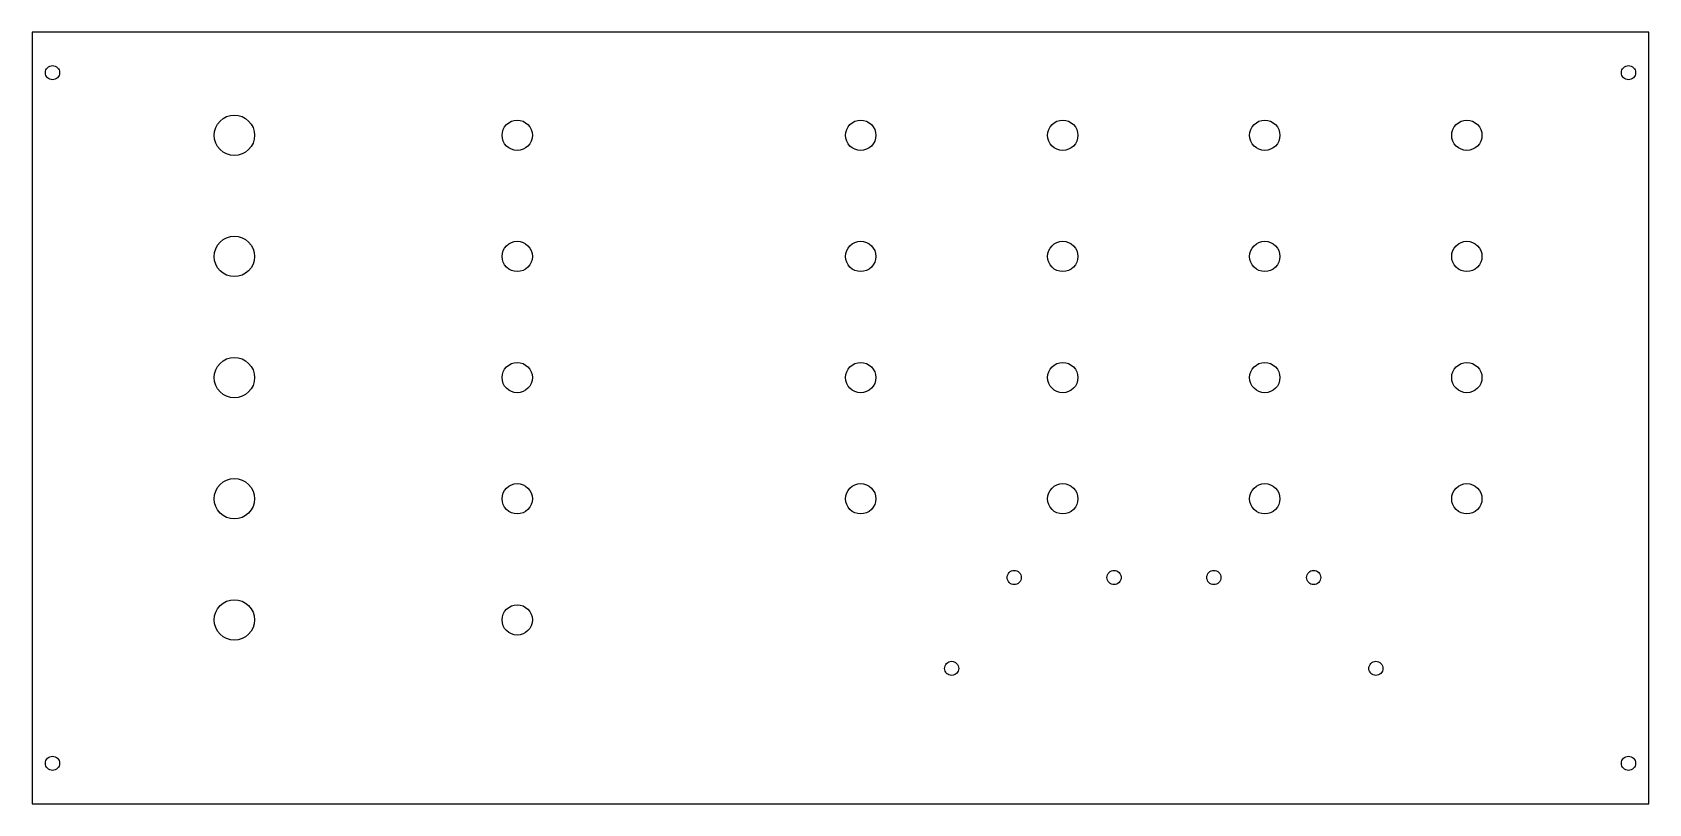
# Model space of a CAD drawing. Header units: metres. Extents: x -200 to 200, y -96 to 96.
import ezdxf

# ---------------------------------------------------------------- set-up
doc = ezdxf.new("R2010")
doc.units = ezdxf.units.M

msp = doc.modelspace()

# ---------------------------------------------------------------- linework, layer by layer
for p, q in [((200, 95.5), (-200, 95.5)), ((-200, 95.5), (-200, -95.5)), ((200, -95.5), (200, 95.5)), ((-196.75, 85.5), (-196.716, 85.8414)), ((-196.716, 85.1586), (-196.75, 85.5)), ((-196.716, 85.8414), (-196.617, 86.1697)), ((-196.617, 84.8303), (-196.716, 85.1586)), ((-196.617, 86.1697), (-196.455, 86.4722)), ((-196.455, 84.5278), (-196.617, 84.8303)), ((-196.455, 86.4722), (-196.237, 86.7374)), ((-196.237, 84.2626), (-196.455, 84.5278)), ((-196.237, 86.7374), (-195.972, 86.9551)), ((-195.972, 84.0449), (-196.237, 84.2626)), ((-195.972, 86.9551), (-195.67, 87.1168)), ((-195.67, 83.8832), (-195.972, 84.0449)), ((-195.67, 87.1168), (-195.341, 87.2164)), ((-195.341, 87.2164), (-195, 87.25)), ((-195, 87.25), (-194.659, 87.2164)), ((-194.659, 87.2164), (-194.33, 87.1168)), ((-194.33, 87.1168), (-194.028, 86.9551)), ((-194.028, 84.0449), (-194.33, 83.8832)), ((-194.028, 86.9551), (-193.763, 86.7374)), ((-193.763, 84.2626), (-194.028, 84.0449)), ((-193.763, 86.7374), (-193.545, 86.4722)), ((-193.545, 84.5278), (-193.763, 84.2626)), ((-193.545, 86.4722), (-193.383, 86.1697)), ((-193.383, 84.8303), (-193.545, 84.5278)), ((-193.383, 86.1697), (-193.284, 85.8414)), ((-193.284, 85.1586), (-193.383, 84.8303)), ((-193.284, 85.8414), (-193.25, 85.5)), ((-193.25, 85.5), (-193.284, 85.1586)), ((193.25, 85.5), (193.284, 85.8414)), ((193.284, 85.1586), (193.25, 85.5)), ((193.284, 85.8414), (193.383, 86.1697)), ((193.383, 84.8303), (193.284, 85.1586)), ((193.383, 86.1697), (193.545, 86.4722)), ((193.545, 84.5278), (193.383, 84.8303)), ((193.545, 86.4722), (193.763, 86.7374)), ((193.763, 84.2626), (193.545, 84.5278)), ((193.763, 86.7374), (194.028, 86.9551)), ((194.028, 84.0449), (193.763, 84.2626)), ((194.028, 86.9551), (194.33, 87.1168)), ((194.33, 83.8832), (194.028, 84.0449)), ((194.33, 87.1168), (194.659, 87.2164)), ((194.659, 87.2164), (195, 87.25)), ((195, 87.25), (195.341, 87.2164)), ((195.341, 87.2164), (195.67, 87.1168)), ((195.67, 87.1168), (195.972, 86.9551)), ((195.972, 84.0449), (195.67, 83.8832)), ((195.972, 86.9551), (196.237, 86.7374)), ((196.237, 84.2626), (195.972, 84.0449)), ((196.237, 86.7374), (196.455, 86.4722)), ((196.455, 84.5278), (196.237, 84.2626)), ((196.455, 86.4722), (196.617, 86.1697)), ((196.617, 84.8303), (196.455, 84.5278)), ((196.617, 86.1697), (196.716, 85.8414)), ((196.716, 85.1586), (196.617, 84.8303)), ((196.716, 85.8414), (196.75, 85.5)), ((196.75, 85.5), (196.716, 85.1586)), ((-195.341, 83.7836), (-195.67, 83.8832)), ((-195, 83.75), (-195.341, 83.7836)), ((-194.659, 83.7836), (-195, 83.75)), ((-194.33, 83.8832), (-194.659, 83.7836)), ((194.659, 83.7836), (194.33, 83.8832)), ((195, 83.75), (194.659, 83.7836)), ((195.341, 83.7836), (195, 83.75)), ((195.67, 83.8832), (195.341, 83.7836)), ((-154.619, 71.9134), (-154.157, 72.7778)), ((-154.157, 72.7778), (-153.536, 73.5355)), ((-153.536, 73.5355), (-152.778, 74.1573)), ((-152.778, 74.1573), (-151.913, 74.6194)), ((-151.913, 74.6194), (-150.975, 74.9039)), ((-150.975, 74.9039), (-150, 75)), ((-150, 75), (-149.025, 74.9039)), ((-149.025, 74.9039), (-148.087, 74.6194)), ((-148.087, 74.6194), (-147.222, 74.1573)), ((-147.222, 74.1573), (-146.464, 73.5355)), ((-146.464, 73.5355), (-145.843, 72.7778)), ((-145.843, 72.7778), (-145.381, 71.9134)), ((-83.4645, 71.4351), (-83.118, 72.0834)), ((-83.118, 72.0834), (-82.6516, 72.6516)), ((-82.6516, 72.6516), (-82.0834, 73.118)), ((-82.0834, 73.118), (-81.4351, 73.4645)), ((-81.4351, 73.4645), (-80.7316, 73.6779)), ((-80.7316, 73.6779), (-80, 73.75)), ((-80, 73.75), (-79.2684, 73.6779)), ((-79.2684, 73.6779), (-78.5649, 73.4645)), ((-78.5649, 73.4645), (-77.9166, 73.118)), ((-77.9166, 73.118), (-77.3483, 72.6516)), ((-77.3483, 72.6516), (-76.882, 72.0834)), ((-76.882, 72.0834), (-76.5354, 71.4351)), ((1.53545, 71.4351), (1.88199, 72.0834)), ((1.88199, 72.0834), (2.34834, 72.6516)), ((2.34834, 72.6516), (2.91661, 73.118)), ((2.91661, 73.118), (3.56493, 73.4645)), ((3.56493, 73.4645), (4.2684, 73.6779)), ((4.2684, 73.6779), (5, 73.75)), ((5, 73.75), (5.73158, 73.6779)), ((5.73158, 73.6779), (6.43506, 73.4645)), ((6.43506, 73.4645), (7.08337, 73.118)), ((7.08337, 73.118), (7.65164, 72.6516)), ((7.65164, 72.6516), (8.118, 72.0834)), ((8.118, 72.0834), (8.46454, 71.4351)), ((51.5354, 71.4351), (51.882, 72.0834)), ((51.882, 72.0834), (52.3483, 72.6516)), ((52.3483, 72.6516), (52.9166, 73.118)), ((52.9166, 73.118), (53.5649, 73.4645)), ((53.5649, 73.4645), (54.2684, 73.6779)), ((54.2684, 73.6779), (55, 73.75)), ((55, 73.75), (55.7316, 73.6779)), ((55.7316, 73.6779), (56.4351, 73.4645)), ((56.4351, 73.4645), (57.0834, 73.118)), ((57.0834, 73.118), (57.6516, 72.6516)), ((57.6516, 72.6516), (58.118, 72.0834)), ((58.118, 72.0834), (58.4645, 71.4351)), ((101.535, 71.4351), (101.882, 72.0834)), ((101.882, 72.0834), (102.348, 72.6516)), ((102.348, 72.6516), (102.917, 73.118)), ((102.917, 73.118), (103.565, 73.4645)), ((103.565, 73.4645), (104.268, 73.6779)), ((104.268, 73.6779), (105, 73.75)), ((105, 73.75), (105.732, 73.6779)), ((105.732, 73.6779), (106.435, 73.4645)), ((106.435, 73.4645), (107.083, 73.118)), ((107.083, 73.118), (107.652, 72.6516)), ((107.652, 72.6516), (108.118, 72.0834)), ((108.118, 72.0834), (108.465, 71.4351)), ((151.535, 71.4351), (151.882, 72.0834)), ((151.882, 72.0834), (152.348, 72.6516)), ((152.348, 72.6516), (152.917, 73.118)), ((152.917, 73.118), (153.565, 73.4645)), ((153.565, 73.4645), (154.268, 73.6779)), ((154.268, 73.6779), (155, 73.75)), ((155, 73.75), (155.732, 73.6779)), ((155.732, 73.6779), (156.435, 73.4645)), ((156.435, 73.4645), (157.083, 73.118)), ((157.083, 73.118), (157.652, 72.6516)), ((157.652, 72.6516), (158.118, 72.0834)), ((158.118, 72.0834), (158.465, 71.4351)), ((-155, 70), (-154.904, 70.9754)), ((-154.904, 69.0246), (-155, 70)), ((-154.904, 70.9754), (-154.619, 71.9134)), ((-154.619, 68.0866), (-154.904, 69.0246)), ((-154.157, 67.2221), (-154.619, 68.0866)), ((-145.381, 68.0866), (-145.843, 67.2221)), ((-145.381, 71.9134), (-145.096, 70.9754)), ((-145.096, 69.0246), (-145.381, 68.0866)), ((-145.096, 70.9754), (-145, 70)), ((-145, 70), (-145.096, 69.0246)), ((-83.75, 70), (-83.6779, 70.7316)), ((-83.6779, 69.2684), (-83.75, 70)), ((-83.6779, 70.7316), (-83.4645, 71.4351)), ((-83.4645, 68.5649), (-83.6779, 69.2684)), ((-83.118, 67.9166), (-83.4645, 68.5649)), ((-76.5354, 68.5649), (-76.882, 67.9166)), ((-76.5354, 71.4351), (-76.3221, 70.7316)), ((-76.3221, 69.2684), (-76.5354, 68.5649)), ((-76.3221, 70.7316), (-76.25, 70)), ((-76.25, 70), (-76.3221, 69.2684)), ((1.25, 70), (1.32205, 70.7316)), ((1.32205, 69.2684), (1.25, 70)), ((1.32205, 70.7316), (1.53545, 71.4351)), ((1.53545, 68.5649), (1.32205, 69.2684)), ((1.88199, 67.9166), (1.53545, 68.5649)), ((8.46454, 68.5649), (8.118, 67.9166)), ((8.46454, 71.4351), (8.67793, 70.7316)), ((8.67793, 69.2684), (8.46454, 68.5649)), ((8.67793, 70.7316), (8.75, 70)), ((8.75, 70), (8.67793, 69.2684)), ((51.25, 70), (51.3221, 70.7316)), ((51.3221, 69.2684), (51.25, 70)), ((51.3221, 70.7316), (51.5354, 71.4351)), ((51.5354, 68.5649), (51.3221, 69.2684)), ((51.882, 67.9166), (51.5354, 68.5649)), ((58.4645, 68.5649), (58.118, 67.9166)), ((58.4645, 71.4351), (58.6779, 70.7316)), ((58.6779, 69.2684), (58.4645, 68.5649)), ((58.6779, 70.7316), (58.75, 70)), ((58.75, 70), (58.6779, 69.2684)), ((101.25, 70), (101.322, 70.7316)), ((101.322, 69.2684), (101.25, 70)), ((101.322, 70.7316), (101.535, 71.4351)), ((101.535, 68.5649), (101.322, 69.2684)), ((101.882, 67.9166), (101.535, 68.5649)), ((108.465, 68.5649), (108.118, 67.9166)), ((108.465, 71.4351), (108.678, 70.7316)), ((108.678, 69.2684), (108.465, 68.5649)), ((108.678, 70.7316), (108.75, 70)), ((108.75, 70), (108.678, 69.2684)), ((151.25, 70), (151.322, 70.7316)), ((151.322, 69.2684), (151.25, 70)), ((151.322, 70.7316), (151.535, 71.4351)), ((151.535, 68.5649), (151.322, 69.2684)), ((151.882, 67.9166), (151.535, 68.5649)), ((158.465, 68.5649), (158.118, 67.9166)), ((158.465, 71.4351), (158.678, 70.7316)), ((158.678, 69.2684), (158.465, 68.5649)), ((158.678, 70.7316), (158.75, 70)), ((158.75, 70), (158.678, 69.2684)), ((-153.536, 66.4645), (-154.157, 67.2221)), ((-152.778, 65.8427), (-153.536, 66.4645)), ((-151.913, 65.3806), (-152.778, 65.8427)), ((-150.975, 65.0961), (-151.913, 65.3806)), ((-150, 65), (-150.975, 65.0961)), ((-149.025, 65.0961), (-150, 65)), ((-148.087, 65.3806), (-149.025, 65.0961)), ((-147.222, 65.8427), (-148.087, 65.3806)), ((-146.464, 66.4645), (-147.222, 65.8427)), ((-145.843, 67.2221), (-146.464, 66.4645)), ((-82.6516, 67.3483), (-83.118, 67.9166)), ((-82.0834, 66.882), (-82.6516, 67.3483)), ((-81.4351, 66.5354), (-82.0834, 66.882)), ((-80.7316, 66.3221), (-81.4351, 66.5354)), ((-80, 66.25), (-80.7316, 66.3221)), ((-79.2684, 66.3221), (-80, 66.25)), ((-78.5649, 66.5354), (-79.2684, 66.3221)), ((-77.9166, 66.882), (-78.5649, 66.5354)), ((-77.3483, 67.3483), (-77.9166, 66.882)), ((-76.882, 67.9166), (-77.3483, 67.3483)), ((2.34834, 67.3483), (1.88199, 67.9166)), ((2.91661, 66.882), (2.34834, 67.3483)), ((3.56493, 66.5354), (2.91661, 66.882)), ((4.2684, 66.3221), (3.56493, 66.5354)), ((5, 66.25), (4.2684, 66.3221)), ((5.73158, 66.3221), (5, 66.25)), ((6.43506, 66.5354), (5.73158, 66.3221)), ((7.08337, 66.882), (6.43506, 66.5354)), ((7.65164, 67.3483), (7.08337, 66.882)), ((8.118, 67.9166), (7.65164, 67.3483)), ((52.3483, 67.3483), (51.882, 67.9166)), ((52.9166, 66.882), (52.3483, 67.3483)), ((53.5649, 66.5354), (52.9166, 66.882)), ((54.2684, 66.3221), (53.5649, 66.5354)), ((55, 66.25), (54.2684, 66.3221)), ((55.7316, 66.3221), (55, 66.25)), ((56.4351, 66.5354), (55.7316, 66.3221)), ((57.0834, 66.882), (56.4351, 66.5354)), ((57.6516, 67.3483), (57.0834, 66.882)), ((58.118, 67.9166), (57.6516, 67.3483)), ((102.348, 67.3483), (101.882, 67.9166)), ((102.917, 66.882), (102.348, 67.3483)), ((103.565, 66.5354), (102.917, 66.882)), ((104.268, 66.3221), (103.565, 66.5354)), ((105, 66.25), (104.268, 66.3221)), ((105.732, 66.3221), (105, 66.25)), ((106.435, 66.5354), (105.732, 66.3221)), ((107.083, 66.882), (106.435, 66.5354)), ((107.652, 67.3483), (107.083, 66.882)), ((108.118, 67.9166), (107.652, 67.3483)), ((152.348, 67.3483), (151.882, 67.9166)), ((152.917, 66.882), (152.348, 67.3483)), ((153.565, 66.5354), (152.917, 66.882)), ((154.268, 66.3221), (153.565, 66.5354)), ((155, 66.25), (154.268, 66.3221)), ((155.732, 66.3221), (155, 66.25)), ((156.435, 66.5354), (155.732, 66.3221)), ((157.083, 66.882), (156.435, 66.5354)), ((157.652, 67.3483), (157.083, 66.882)), ((158.118, 67.9166), (157.652, 67.3483)), ((-153.536, 43.5355), (-152.778, 44.1573)), ((-152.778, 44.1573), (-151.913, 44.6194)), ((-151.913, 44.6194), (-150.975, 44.9039)), ((-150.975, 44.9039), (-150, 45)), ((-150, 45), (-149.025, 44.9039)), ((-149.025, 44.9039), (-148.087, 44.6194)), ((-148.087, 44.6194), (-147.222, 44.1573)), ((-147.222, 44.1573), (-146.464, 43.5355)), ((-155, 40), (-154.904, 40.9754)), ((-154.904, 39.0245), (-155, 40)), ((-154.904, 40.9754), (-154.619, 41.9134)), ((-154.619, 41.9134), (-154.157, 42.7778)), ((-154.157, 42.7778), (-153.536, 43.5355)), ((-146.464, 43.5355), (-145.843, 42.7778)), ((-145.843, 42.7778), (-145.381, 41.9134)), ((-145.381, 41.9134), (-145.096, 40.9754)), ((-145.096, 40.9754), (-145, 40)), ((-145, 40), (-145.096, 39.0245)), ((-83.75, 40), (-83.6779, 40.7316)), ((-83.6779, 39.2684), (-83.75, 40)), ((-83.6779, 40.7316), (-83.4645, 41.4351)), ((-83.4645, 41.4351), (-83.118, 42.0834)), ((-83.118, 42.0834), (-82.6516, 42.6516)), ((-82.6516, 42.6516), (-82.0834, 43.118)), ((-82.0834, 43.118), (-81.4351, 43.4645)), ((-81.4351, 43.4645), (-80.7316, 43.6779)), ((-80.7316, 43.6779), (-80, 43.75)), ((-80, 43.75), (-79.2684, 43.6779)), ((-79.2684, 43.6779), (-78.5649, 43.4645)), ((-78.5649, 43.4645), (-77.9166, 43.118)), ((-77.9166, 43.118), (-77.3483, 42.6516)), ((-77.3483, 42.6516), (-76.882, 42.0834)), ((-76.882, 42.0834), (-76.5354, 41.4351)), ((-76.5354, 41.4351), (-76.3221, 40.7316)), ((-76.3221, 40.7316), (-76.25, 40)), ((-76.25, 40), (-76.3221, 39.2684)), ((1.25, 40), (1.32205, 40.7316)), ((1.32205, 39.2684), (1.25, 40)), ((1.32205, 40.7316), (1.53545, 41.4351)), ((1.53545, 41.4351), (1.88199, 42.0834)), ((1.88199, 42.0834), (2.34834, 42.6516)), ((2.34834, 42.6516), (2.91661, 43.118)), ((2.91661, 43.118), (3.56493, 43.4645)), ((3.56493, 43.4645), (4.2684, 43.6779)), ((4.2684, 43.6779), (5, 43.75)), ((5, 43.75), (5.73158, 43.6779)), ((5.73158, 43.6779), (6.43506, 43.4645)), ((6.43506, 43.4645), (7.08337, 43.118)), ((7.08337, 43.118), (7.65164, 42.6516)), ((7.65164, 42.6516), (8.118, 42.0834)), ((8.118, 42.0834), (8.46454, 41.4351)), ((8.46454, 41.4351), (8.67793, 40.7316)), ((8.67793, 40.7316), (8.75, 40)), ((8.75, 40), (8.67793, 39.2684)), ((51.25, 40), (51.3221, 40.7316)), ((51.3221, 39.2684), (51.25, 40)), ((51.3221, 40.7316), (51.5354, 41.4351)), ((51.5354, 41.4351), (51.882, 42.0834)), ((51.882, 42.0834), (52.3483, 42.6516)), ((52.3483, 42.6516), (52.9166, 43.118)), ((52.9166, 43.118), (53.5649, 43.4645)), ((53.5649, 43.4645), (54.2684, 43.6779)), ((54.2684, 43.6779), (55, 43.75)), ((55, 43.75), (55.7316, 43.6779)), ((55.7316, 43.6779), (56.4351, 43.4645)), ((56.4351, 43.4645), (57.0834, 43.118)), ((57.0834, 43.118), (57.6516, 42.6516)), ((57.6516, 42.6516), (58.118, 42.0834)), ((58.118, 42.0834), (58.4645, 41.4351)), ((58.4645, 41.4351), (58.6779, 40.7316)), ((58.6779, 40.7316), (58.75, 40)), ((58.75, 40), (58.6779, 39.2684)), ((101.25, 40), (101.322, 40.7316)), ((101.322, 39.2684), (101.25, 40)), ((101.322, 40.7316), (101.535, 41.4351)), ((101.535, 41.4351), (101.882, 42.0834)), ((101.882, 42.0834), (102.348, 42.6516)), ((102.348, 42.6516), (102.917, 43.118)), ((102.917, 43.118), (103.565, 43.4645)), ((103.565, 43.4645), (104.268, 43.6779)), ((104.268, 43.6779), (105, 43.75)), ((105, 43.75), (105.732, 43.6779)), ((105.732, 43.6779), (106.435, 43.4645)), ((106.435, 43.4645), (107.083, 43.118)), ((107.083, 43.118), (107.652, 42.6516)), ((107.652, 42.6516), (108.118, 42.0834)), ((108.118, 42.0834), (108.465, 41.4351)), ((108.465, 41.4351), (108.678, 40.7316)), ((108.678, 40.7316), (108.75, 40)), ((108.75, 40), (108.678, 39.2684)), ((151.25, 40), (151.322, 40.7316)), ((151.322, 39.2684), (151.25, 40)), ((151.322, 40.7316), (151.535, 41.4351)), ((151.535, 41.4351), (151.882, 42.0834)), ((151.882, 42.0834), (152.348, 42.6516)), ((152.348, 42.6516), (152.917, 43.118)), ((152.917, 43.118), (153.565, 43.4645)), ((153.565, 43.4645), (154.268, 43.6779)), ((154.268, 43.6779), (155, 43.75)), ((155, 43.75), (155.732, 43.6779)), ((155.732, 43.6779), (156.435, 43.4645)), ((156.435, 43.4645), (157.083, 43.118)), ((157.083, 43.118), (157.652, 42.6516)), ((157.652, 42.6516), (158.118, 42.0834)), ((158.118, 42.0834), (158.465, 41.4351)), ((158.465, 41.4351), (158.678, 40.7316)), ((158.678, 40.7316), (158.75, 40)), ((158.75, 40), (158.678, 39.2684)), ((-154.619, 38.0866), (-154.904, 39.0245)), ((-154.157, 37.2221), (-154.619, 38.0866)), ((-153.536, 36.4645), (-154.157, 37.2221)), ((-152.778, 35.8427), (-153.536, 36.4645)), ((-146.464, 36.4645), (-147.222, 35.8427)), ((-145.843, 37.2221), (-146.464, 36.4645)), ((-145.381, 38.0866), (-145.843, 37.2221)), ((-145.096, 39.0245), (-145.381, 38.0866)), ((-83.4645, 38.5649), (-83.6779, 39.2684)), ((-83.118, 37.9166), (-83.4645, 38.5649)), ((-82.6516, 37.3483), (-83.118, 37.9166)), ((-82.0834, 36.882), (-82.6516, 37.3483)), ((-81.4351, 36.5354), (-82.0834, 36.882)), ((-80.7316, 36.3221), (-81.4351, 36.5354)), ((-80, 36.25), (-80.7316, 36.3221)), ((-79.2684, 36.3221), (-80, 36.25)), ((-78.5649, 36.5354), (-79.2684, 36.3221)), ((-77.9166, 36.882), (-78.5649, 36.5354)), ((-77.3483, 37.3483), (-77.9166, 36.882)), ((-76.882, 37.9166), (-77.3483, 37.3483)), ((-76.5354, 38.5649), (-76.882, 37.9166)), ((-76.3221, 39.2684), (-76.5354, 38.5649)), ((1.53545, 38.5649), (1.32205, 39.2684)), ((1.88199, 37.9166), (1.53545, 38.5649)), ((2.34834, 37.3483), (1.88199, 37.9166)), ((2.91661, 36.882), (2.34834, 37.3483)), ((3.56493, 36.5354), (2.91661, 36.882)), ((4.2684, 36.3221), (3.56493, 36.5354)), ((5, 36.25), (4.2684, 36.3221)), ((5.73158, 36.3221), (5, 36.25)), ((6.43506, 36.5354), (5.73158, 36.3221)), ((7.08337, 36.882), (6.43506, 36.5354)), ((7.65164, 37.3483), (7.08337, 36.882)), ((8.118, 37.9166), (7.65164, 37.3483)), ((8.46454, 38.5649), (8.118, 37.9166)), ((8.67793, 39.2684), (8.46454, 38.5649)), ((51.5354, 38.5649), (51.3221, 39.2684)), ((51.882, 37.9166), (51.5354, 38.5649)), ((52.3483, 37.3483), (51.882, 37.9166)), ((52.9166, 36.882), (52.3483, 37.3483)), ((53.5649, 36.5354), (52.9166, 36.882)), ((54.2684, 36.3221), (53.5649, 36.5354)), ((55, 36.25), (54.2684, 36.3221)), ((55.7316, 36.3221), (55, 36.25)), ((56.4351, 36.5354), (55.7316, 36.3221)), ((57.0834, 36.882), (56.4351, 36.5354)), ((57.6516, 37.3483), (57.0834, 36.882)), ((58.118, 37.9166), (57.6516, 37.3483)), ((58.4645, 38.5649), (58.118, 37.9166)), ((58.6779, 39.2684), (58.4645, 38.5649)), ((101.535, 38.5649), (101.322, 39.2684)), ((101.882, 37.9166), (101.535, 38.5649)), ((102.348, 37.3483), (101.882, 37.9166)), ((102.917, 36.882), (102.348, 37.3483)), ((103.565, 36.5354), (102.917, 36.882)), ((104.268, 36.3221), (103.565, 36.5354)), ((105, 36.25), (104.268, 36.3221)), ((105.732, 36.3221), (105, 36.25)), ((106.435, 36.5354), (105.732, 36.3221)), ((107.083, 36.882), (106.435, 36.5354)), ((107.652, 37.3483), (107.083, 36.882)), ((108.118, 37.9166), (107.652, 37.3483)), ((108.465, 38.5649), (108.118, 37.9166)), ((108.678, 39.2684), (108.465, 38.5649)), ((151.535, 38.5649), (151.322, 39.2684)), ((151.882, 37.9166), (151.535, 38.5649)), ((152.348, 37.3483), (151.882, 37.9166)), ((152.917, 36.882), (152.348, 37.3483)), ((153.565, 36.5354), (152.917, 36.882)), ((154.268, 36.3221), (153.565, 36.5354)), ((155, 36.25), (154.268, 36.3221)), ((155.732, 36.3221), (155, 36.25)), ((156.435, 36.5354), (155.732, 36.3221)), ((157.083, 36.882), (156.435, 36.5354)), ((157.652, 37.3483), (157.083, 36.882)), ((158.118, 37.9166), (157.652, 37.3483)), ((158.465, 38.5649), (158.118, 37.9166)), ((158.678, 39.2684), (158.465, 38.5649)), ((-151.913, 35.3806), (-152.778, 35.8427)), ((-150.975, 35.0961), (-151.913, 35.3806)), ((-150, 35), (-150.975, 35.0961)), ((-149.025, 35.0961), (-150, 35)), ((-148.087, 35.3806), (-149.025, 35.0961)), ((-147.222, 35.8427), (-148.087, 35.3806)), ((-154.619, 11.9134), (-154.157, 12.7778)), ((-154.157, 12.7778), (-153.536, 13.5355)), ((-153.536, 13.5355), (-152.778, 14.1573)), ((-152.778, 14.1573), (-151.913, 14.6194)), ((-151.913, 14.6194), (-150.975, 14.9039)), ((-150.975, 14.9039), (-150, 15)), ((-150, 15), (-149.025, 14.9039)), ((-149.025, 14.9039), (-148.087, 14.6194)), ((-148.087, 14.6194), (-147.222, 14.1573)), ((-147.222, 14.1573), (-146.464, 13.5355)), ((-146.464, 13.5355), (-145.843, 12.7778)), ((-145.843, 12.7778), (-145.381, 11.9134)), ((-83.4645, 11.4351), (-83.118, 12.0834)), ((-83.118, 12.0834), (-82.6516, 12.6516)), ((-82.6516, 12.6516), (-82.0834, 13.118)), ((-82.0834, 13.118), (-81.4351, 13.4645)), ((-81.4351, 13.4645), (-80.7316, 13.6779)), ((-80.7316, 13.6779), (-80, 13.75)), ((-80, 13.75), (-79.2684, 13.6779)), ((-79.2684, 13.6779), (-78.5649, 13.4645)), ((-78.5649, 13.4645), (-77.9166, 13.118)), ((-77.9166, 13.118), (-77.3483, 12.6516)), ((-77.3483, 12.6516), (-76.882, 12.0834)), ((-76.882, 12.0834), (-76.5354, 11.4351)), ((1.53545, 11.4351), (1.88199, 12.0834)), ((1.88199, 12.0834), (2.34834, 12.6516)), ((2.34834, 12.6516), (2.91661, 13.118)), ((2.91661, 13.118), (3.56493, 13.4645)), ((3.56493, 13.4645), (4.2684, 13.6779)), ((4.2684, 13.6779), (5, 13.75)), ((5, 13.75), (5.73158, 13.6779)), ((5.73158, 13.6779), (6.43506, 13.4645)), ((6.43506, 13.4645), (7.08337, 13.118)), ((7.08337, 13.118), (7.65164, 12.6516)), ((7.65164, 12.6516), (8.118, 12.0834)), ((8.118, 12.0834), (8.46454, 11.4351)), ((51.5354, 11.4351), (51.882, 12.0834)), ((51.882, 12.0834), (52.3483, 12.6516)), ((52.3483, 12.6516), (52.9166, 13.118)), ((52.9166, 13.118), (53.5649, 13.4645)), ((53.5649, 13.4645), (54.2684, 13.6779)), ((54.2684, 13.6779), (55, 13.75)), ((55, 13.75), (55.7316, 13.6779)), ((55.7316, 13.6779), (56.4351, 13.4645)), ((56.4351, 13.4645), (57.0834, 13.118)), ((57.0834, 13.118), (57.6516, 12.6516)), ((57.6516, 12.6516), (58.118, 12.0834)), ((58.118, 12.0834), (58.4645, 11.4351)), ((101.535, 11.4351), (101.882, 12.0834)), ((101.882, 12.0834), (102.348, 12.6516)), ((102.348, 12.6516), (102.917, 13.118)), ((102.917, 13.118), (103.565, 13.4645)), ((103.565, 13.4645), (104.268, 13.6779)), ((104.268, 13.6779), (105, 13.75)), ((105, 13.75), (105.732, 13.6779)), ((105.732, 13.6779), (106.435, 13.4645)), ((106.435, 13.4645), (107.083, 13.118)), ((107.083, 13.118), (107.652, 12.6516)), ((107.652, 12.6516), (108.118, 12.0834)), ((108.118, 12.0834), (108.465, 11.4351)), ((151.535, 11.4351), (151.882, 12.0834)), ((151.882, 12.0834), (152.348, 12.6516)), ((152.348, 12.6516), (152.917, 13.118)), ((152.917, 13.118), (153.565, 13.4645)), ((153.565, 13.4645), (154.268, 13.6779)), ((154.268, 13.6779), (155, 13.75)), ((155, 13.75), (155.732, 13.6779)), ((155.732, 13.6779), (156.435, 13.4645)), ((156.435, 13.4645), (157.083, 13.118)), ((157.083, 13.118), (157.652, 12.6516)), ((157.652, 12.6516), (158.118, 12.0834)), ((158.118, 12.0834), (158.465, 11.4351)), ((-155, 10), (-154.904, 10.9754)), ((-154.904, 9.02454), (-155, 10)), ((-154.904, 10.9754), (-154.619, 11.9134)), ((-154.619, 8.08658), (-154.904, 9.02454)), ((-154.157, 7.22214), (-154.619, 8.08658)), ((-145.381, 8.08658), (-145.843, 7.22214)), ((-145.381, 11.9134), (-145.096, 10.9754)), ((-145.096, 9.02454), (-145.381, 8.08658)), ((-145.096, 10.9754), (-145, 10)), ((-145, 10), (-145.096, 9.02454)), ((-83.75, 10), (-83.6779, 10.7316)), ((-83.6779, 9.2684), (-83.75, 10)), ((-83.6779, 10.7316), (-83.4645, 11.4351)), ((-83.4645, 8.56493), (-83.6779, 9.2684)), ((-83.118, 7.91661), (-83.4645, 8.56493)), ((-76.5354, 8.56493), (-76.882, 7.91661)), ((-76.5354, 11.4351), (-76.3221, 10.7316)), ((-76.3221, 9.2684), (-76.5354, 8.56493)), ((-76.3221, 10.7316), (-76.25, 10)), ((-76.25, 10), (-76.3221, 9.2684)), ((1.25, 10), (1.32205, 10.7316)), ((1.32205, 9.2684), (1.25, 10)), ((1.32205, 10.7316), (1.53545, 11.4351)), ((1.53545, 8.56493), (1.32205, 9.2684)), ((1.88199, 7.91661), (1.53545, 8.56493)), ((8.46454, 8.56493), (8.118, 7.91661)), ((8.46454, 11.4351), (8.67793, 10.7316)), ((8.67793, 9.2684), (8.46454, 8.56493)), ((8.67793, 10.7316), (8.75, 10)), ((8.75, 10), (8.67793, 9.2684)), ((51.25, 10), (51.3221, 10.7316)), ((51.3221, 9.2684), (51.25, 10)), ((51.3221, 10.7316), (51.5354, 11.4351)), ((51.5354, 8.56493), (51.3221, 9.2684)), ((51.882, 7.91661), (51.5354, 8.56493)), ((58.4645, 8.56493), (58.118, 7.91661)), ((58.4645, 11.4351), (58.6779, 10.7316)), ((58.6779, 9.2684), (58.4645, 8.56493)), ((58.6779, 10.7316), (58.75, 10)), ((58.75, 10), (58.6779, 9.2684)), ((101.25, 10), (101.322, 10.7316)), ((101.322, 9.2684), (101.25, 10)), ((101.322, 10.7316), (101.535, 11.4351)), ((101.535, 8.56493), (101.322, 9.2684)), ((101.882, 7.91661), (101.535, 8.56493)), ((108.465, 8.56493), (108.118, 7.91661)), ((108.465, 11.4351), (108.678, 10.7316)), ((108.678, 9.2684), (108.465, 8.56493)), ((108.678, 10.7316), (108.75, 10)), ((108.75, 10), (108.678, 9.2684)), ((151.25, 10), (151.322, 10.7316)), ((151.322, 9.2684), (151.25, 10)), ((151.322, 10.7316), (151.535, 11.4351)), ((151.535, 8.56493), (151.322, 9.2684)), ((151.882, 7.91661), (151.535, 8.56493)), ((158.465, 8.56493), (158.118, 7.91661)), ((158.465, 11.4351), (158.678, 10.7316)), ((158.678, 9.2684), (158.465, 8.56493)), ((158.678, 10.7316), (158.75, 10)), ((158.75, 10), (158.678, 9.2684)), ((-153.536, 6.46446), (-154.157, 7.22214)), ((-152.778, 5.84265), (-153.536, 6.46446)), ((-151.913, 5.3806), (-152.778, 5.84265)), ((-150.975, 5.09607), (-151.913, 5.3806)), ((-150, 5), (-150.975, 5.09607)), ((-149.025, 5.09607), (-150, 5)), ((-148.087, 5.3806), (-149.025, 5.09607)), ((-147.222, 5.84265), (-148.087, 5.3806)), ((-146.464, 6.46446), (-147.222, 5.84265)), ((-145.843, 7.22214), (-146.464, 6.46446)), ((-82.6516, 7.34834), (-83.118, 7.91661)), ((-82.0834, 6.88199), (-82.6516, 7.34834)), ((-81.4351, 6.53545), (-82.0834, 6.88199)), ((-80.7316, 6.32205), (-81.4351, 6.53545)), ((-80, 6.25), (-80.7316, 6.32205)), ((-79.2684, 6.32205), (-80, 6.25)), ((-78.5649, 6.53545), (-79.2684, 6.32205)), ((-77.9166, 6.88199), (-78.5649, 6.53545)), ((-77.3483, 7.34834), (-77.9166, 6.88199)), ((-76.882, 7.91661), (-77.3483, 7.34834)), ((2.34834, 7.34834), (1.88199, 7.91661)), ((2.91661, 6.88199), (2.34834, 7.34834)), ((3.56493, 6.53545), (2.91661, 6.88199)), ((4.2684, 6.32205), (3.56493, 6.53545)), ((5, 6.25), (4.2684, 6.32205)), ((5.73158, 6.32205), (5, 6.25)), ((6.43506, 6.53545), (5.73158, 6.32205)), ((7.08337, 6.88199), (6.43506, 6.53545)), ((7.65164, 7.34834), (7.08337, 6.88199)), ((8.118, 7.91661), (7.65164, 7.34834)), ((52.3483, 7.34834), (51.882, 7.91661)), ((52.9166, 6.88199), (52.3483, 7.34834)), ((53.5649, 6.53545), (52.9166, 6.88199)), ((54.2684, 6.32205), (53.5649, 6.53545)), ((55, 6.25), (54.2684, 6.32205)), ((55.7316, 6.32205), (55, 6.25)), ((56.4351, 6.53545), (55.7316, 6.32205)), ((57.0834, 6.88199), (56.4351, 6.53545)), ((57.6516, 7.34834), (57.0834, 6.88199)), ((58.118, 7.91661), (57.6516, 7.34834)), ((102.348, 7.34834), (101.882, 7.91661)), ((102.917, 6.88199), (102.348, 7.34834)), ((103.565, 6.53545), (102.917, 6.88199)), ((104.268, 6.32205), (103.565, 6.53545)), ((105, 6.25), (104.268, 6.32205)), ((105.732, 6.32205), (105, 6.25)), ((106.435, 6.53545), (105.732, 6.32205)), ((107.083, 6.88199), (106.435, 6.53545)), ((107.652, 7.34834), (107.083, 6.88199)), ((108.118, 7.91661), (107.652, 7.34834)), ((152.348, 7.34834), (151.882, 7.91661)), ((152.917, 6.88199), (152.348, 7.34834)), ((153.565, 6.53545), (152.917, 6.88199)), ((154.268, 6.32205), (153.565, 6.53545)), ((155, 6.25), (154.268, 6.32205)), ((155.732, 6.32205), (155, 6.25)), ((156.435, 6.53545), (155.732, 6.32205)), ((157.083, 6.88199), (156.435, 6.53545)), ((157.652, 7.34834), (157.083, 6.88199)), ((158.118, 7.91661), (157.652, 7.34834)), ((-153.536, -16.4645), (-152.778, -15.8427)), ((-152.778, -15.8427), (-151.913, -15.3806)), ((-151.913, -15.3806), (-150.975, -15.0961)), ((-150.975, -15.0961), (-150, -15)), ((-150, -15), (-149.025, -15.0961)), ((-149.025, -15.0961), (-148.087, -15.3806)), ((-148.087, -15.3806), (-147.222, -15.8427)), ((-147.222, -15.8427), (-146.464, -16.4645)), ((-155, -20), (-154.904, -19.0245)), ((-154.904, -20.9754), (-155, -20)), ((-154.904, -19.0245), (-154.619, -18.0866)), ((-154.619, -18.0866), (-154.157, -17.2221)), ((-154.157, -17.2221), (-153.536, -16.4645)), ((-146.464, -16.4645), (-145.843, -17.2221)), ((-145.843, -17.2221), (-145.381, -18.0866)), ((-145.381, -18.0866), (-145.096, -19.0245)), ((-145.096, -19.0245), (-145, -20)), ((-145, -20), (-145.096, -20.9754)), ((-83.75, -20), (-83.6779, -19.2684)), ((-83.6779, -20.7316), (-83.75, -20)), ((-83.6779, -19.2684), (-83.4645, -18.5649)), ((-83.4645, -18.5649), (-83.118, -17.9166)), ((-83.118, -17.9166), (-82.6516, -17.3483)), ((-82.6516, -17.3483), (-82.0834, -16.882)), ((-82.0834, -16.882), (-81.4351, -16.5354)), ((-81.4351, -16.5354), (-80.7316, -16.3221)), ((-80.7316, -16.3221), (-80, -16.25)), ((-80, -16.25), (-79.2684, -16.3221)), ((-79.2684, -16.3221), (-78.5649, -16.5354)), ((-78.5649, -16.5354), (-77.9166, -16.882)), ((-77.9166, -16.882), (-77.3483, -17.3483)), ((-77.3483, -17.3483), (-76.882, -17.9166)), ((-76.882, -17.9166), (-76.5354, -18.5649)), ((-76.5354, -18.5649), (-76.3221, -19.2684)), ((-76.3221, -19.2684), (-76.25, -20)), ((-76.25, -20), (-76.3221, -20.7316)), ((1.25, -20), (1.32205, -19.2684)), ((1.32205, -20.7316), (1.25, -20)), ((1.32205, -19.2684), (1.53545, -18.5649)), ((1.53545, -18.5649), (1.88199, -17.9166)), ((1.88199, -17.9166), (2.34834, -17.3483)), ((2.34834, -17.3483), (2.91661, -16.882)), ((2.91661, -16.882), (3.56493, -16.5354)), ((3.56493, -16.5354), (4.2684, -16.3221)), ((4.2684, -16.3221), (5, -16.25)), ((5, -16.25), (5.73158, -16.3221)), ((5.73158, -16.3221), (6.43506, -16.5354)), ((6.43506, -16.5354), (7.08337, -16.882)), ((7.08337, -16.882), (7.65164, -17.3483)), ((7.65164, -17.3483), (8.118, -17.9166)), ((8.118, -17.9166), (8.46454, -18.5649)), ((8.46454, -18.5649), (8.67793, -19.2684)), ((8.67793, -19.2684), (8.75, -20)), ((8.75, -20), (8.67793, -20.7316)), ((51.25, -20), (51.3221, -19.2684)), ((51.3221, -20.7316), (51.25, -20)), ((51.3221, -19.2684), (51.5354, -18.5649)), ((51.5354, -18.5649), (51.882, -17.9166)), ((51.882, -17.9166), (52.3483, -17.3483)), ((52.3483, -17.3483), (52.9166, -16.882)), ((52.9166, -16.882), (53.5649, -16.5354)), ((53.5649, -16.5354), (54.2684, -16.3221)), ((54.2684, -16.3221), (55, -16.25)), ((55, -16.25), (55.7316, -16.3221)), ((55.7316, -16.3221), (56.4351, -16.5354)), ((56.4351, -16.5354), (57.0834, -16.882)), ((57.0834, -16.882), (57.6516, -17.3483)), ((57.6516, -17.3483), (58.118, -17.9166)), ((58.118, -17.9166), (58.4645, -18.5649)), ((58.4645, -18.5649), (58.6779, -19.2684)), ((58.6779, -19.2684), (58.75, -20)), ((58.75, -20), (58.6779, -20.7316)), ((101.25, -20), (101.322, -19.2684)), ((101.322, -20.7316), (101.25, -20)), ((101.322, -19.2684), (101.535, -18.5649)), ((101.535, -18.5649), (101.882, -17.9166)), ((101.882, -17.9166), (102.348, -17.3483)), ((102.348, -17.3483), (102.917, -16.882)), ((102.917, -16.882), (103.565, -16.5354)), ((103.565, -16.5354), (104.268, -16.3221)), ((104.268, -16.3221), (105, -16.25)), ((105, -16.25), (105.732, -16.3221)), ((105.732, -16.3221), (106.435, -16.5354)), ((106.435, -16.5354), (107.083, -16.882)), ((107.083, -16.882), (107.652, -17.3483)), ((107.652, -17.3483), (108.118, -17.9166)), ((108.118, -17.9166), (108.465, -18.5649)), ((108.465, -18.5649), (108.678, -19.2684)), ((108.678, -19.2684), (108.75, -20)), ((108.75, -20), (108.678, -20.7316)), ((151.25, -20), (151.322, -19.2684)), ((151.322, -20.7316), (151.25, -20)), ((151.322, -19.2684), (151.535, -18.5649)), ((151.535, -18.5649), (151.882, -17.9166)), ((151.882, -17.9166), (152.348, -17.3483)), ((152.348, -17.3483), (152.917, -16.882)), ((152.917, -16.882), (153.565, -16.5354)), ((153.565, -16.5354), (154.268, -16.3221)), ((154.268, -16.3221), (155, -16.25)), ((155, -16.25), (155.732, -16.3221)), ((155.732, -16.3221), (156.435, -16.5354)), ((156.435, -16.5354), (157.083, -16.882)), ((157.083, -16.882), (157.652, -17.3483)), ((157.652, -17.3483), (158.118, -17.9166)), ((158.118, -17.9166), (158.465, -18.5649)), ((158.465, -18.5649), (158.678, -19.2684)), ((158.678, -19.2684), (158.75, -20)), ((158.75, -20), (158.678, -20.7316)), ((-154.619, -21.9134), (-154.904, -20.9754)), ((-154.157, -22.7778), (-154.619, -21.9134)), ((-153.536, -23.5355), (-154.157, -22.7778)), ((-152.778, -24.1573), (-153.536, -23.5355)), ((-146.464, -23.5355), (-147.222, -24.1573)), ((-145.843, -22.7778), (-146.464, -23.5355)), ((-145.381, -21.9134), (-145.843, -22.7778)), ((-145.096, -20.9754), (-145.381, -21.9134)), ((-83.4645, -21.4351), (-83.6779, -20.7316)), ((-83.118, -22.0834), (-83.4645, -21.4351)), ((-82.6516, -22.6516), (-83.118, -22.0834)), ((-82.0834, -23.118), (-82.6516, -22.6516)), ((-81.4351, -23.4645), (-82.0834, -23.118)), ((-80.7316, -23.6779), (-81.4351, -23.4645)), ((-80, -23.75), (-80.7316, -23.6779)), ((-79.2684, -23.6779), (-80, -23.75)), ((-78.5649, -23.4645), (-79.2684, -23.6779)), ((-77.9166, -23.118), (-78.5649, -23.4645)), ((-77.3483, -22.6516), (-77.9166, -23.118)), ((-76.882, -22.0834), (-77.3483, -22.6516)), ((-76.5354, -21.4351), (-76.882, -22.0834)), ((-76.3221, -20.7316), (-76.5354, -21.4351)), ((1.53545, -21.4351), (1.32205, -20.7316)), ((1.88199, -22.0834), (1.53545, -21.4351)), ((2.34834, -22.6516), (1.88199, -22.0834)), ((2.91661, -23.118), (2.34834, -22.6516)), ((3.56493, -23.4645), (2.91661, -23.118)), ((4.2684, -23.6779), (3.56493, -23.4645)), ((5, -23.75), (4.2684, -23.6779)), ((5.73158, -23.6779), (5, -23.75)), ((6.43506, -23.4645), (5.73158, -23.6779)), ((7.08337, -23.118), (6.43506, -23.4645)), ((7.65164, -22.6516), (7.08337, -23.118)), ((8.118, -22.0834), (7.65164, -22.6516)), ((8.46454, -21.4351), (8.118, -22.0834)), ((8.67793, -20.7316), (8.46454, -21.4351)), ((51.5354, -21.4351), (51.3221, -20.7316)), ((51.882, -22.0834), (51.5354, -21.4351)), ((52.3483, -22.6516), (51.882, -22.0834)), ((52.9166, -23.118), (52.3483, -22.6516)), ((53.5649, -23.4645), (52.9166, -23.118)), ((54.2684, -23.6779), (53.5649, -23.4645)), ((55, -23.75), (54.2684, -23.6779)), ((55.7316, -23.6779), (55, -23.75)), ((56.4351, -23.4645), (55.7316, -23.6779)), ((57.0834, -23.118), (56.4351, -23.4645)), ((57.6516, -22.6516), (57.0834, -23.118)), ((58.118, -22.0834), (57.6516, -22.6516)), ((58.4645, -21.4351), (58.118, -22.0834)), ((58.6779, -20.7316), (58.4645, -21.4351)), ((101.535, -21.4351), (101.322, -20.7316)), ((101.882, -22.0834), (101.535, -21.4351)), ((102.348, -22.6516), (101.882, -22.0834)), ((102.917, -23.118), (102.348, -22.6516)), ((103.565, -23.4645), (102.917, -23.118)), ((104.268, -23.6779), (103.565, -23.4645)), ((105, -23.75), (104.268, -23.6779)), ((105.732, -23.6779), (105, -23.75)), ((106.435, -23.4645), (105.732, -23.6779)), ((107.083, -23.118), (106.435, -23.4645)), ((107.652, -22.6516), (107.083, -23.118)), ((108.118, -22.0834), (107.652, -22.6516)), ((108.465, -21.4351), (108.118, -22.0834)), ((108.678, -20.7316), (108.465, -21.4351)), ((151.535, -21.4351), (151.322, -20.7316)), ((151.882, -22.0834), (151.535, -21.4351)), ((152.348, -22.6516), (151.882, -22.0834)), ((152.917, -23.118), (152.348, -22.6516)), ((153.565, -23.4645), (152.917, -23.118)), ((154.268, -23.6779), (153.565, -23.4645)), ((155, -23.75), (154.268, -23.6779)), ((155.732, -23.6779), (155, -23.75)), ((156.435, -23.4645), (155.732, -23.6779)), ((157.083, -23.118), (156.435, -23.4645)), ((157.652, -22.6516), (157.083, -23.118)), ((158.118, -22.0834), (157.652, -22.6516)), ((158.465, -21.4351), (158.118, -22.0834)), ((158.678, -20.7316), (158.465, -21.4351)), ((-151.913, -24.6194), (-152.778, -24.1573)), ((-150.975, -24.9039), (-151.913, -24.6194)), ((-150, -25), (-150.975, -24.9039)), ((-149.025, -24.9039), (-150, -25)), ((-148.087, -24.6194), (-149.025, -24.9039)), ((-147.222, -24.1573), (-148.087, -24.6194)), ((41.25, -39.5), (41.2836, -39.1586)), ((41.2836, -39.8414), (41.25, -39.5)), ((41.2836, -39.1586), (41.3832, -38.8303)), ((41.3832, -40.1697), (41.2836, -39.8414)), ((41.3832, -38.8303), (41.5449, -38.5277)), ((41.5449, -38.5277), (41.7626, -38.2626)), ((41.7626, -38.2626), (42.0277, -38.0449)), ((42.0277, -38.0449), (42.3303, -37.8832)), ((42.3303, -37.8832), (42.6586, -37.7836)), ((42.6586, -37.7836), (43, -37.75)), ((43, -37.75), (43.3414, -37.7836)), ((43.3414, -37.7836), (43.6697, -37.8832)), ((43.6697, -37.8832), (43.9722, -38.0449)), ((43.9722, -38.0449), (44.2374, -38.2626)), ((44.2374, -38.2626), (44.4551, -38.5277)), ((44.4551, -38.5277), (44.6168, -38.8303)), ((44.6168, -38.8303), (44.7164, -39.1586)), ((44.7164, -39.8414), (44.6168, -40.1697)), ((44.7164, -39.1586), (44.75, -39.5)), ((44.75, -39.5), (44.7164, -39.8414)), ((65.95, -39.5), (65.9836, -39.1586)), ((65.9836, -39.8414), (65.95, -39.5)), ((65.9836, -39.1586), (66.0832, -38.8303)), ((66.0832, -40.1697), (65.9836, -39.8414)), ((66.0832, -38.8303), (66.2449, -38.5277)), ((66.2449, -38.5277), (66.4626, -38.2626)), ((66.4626, -38.2626), (66.7278, -38.0449)), ((66.7278, -38.0449), (67.0303, -37.8832)), ((67.0303, -37.8832), (67.3586, -37.7836)), ((67.3586, -37.7836), (67.7, -37.75)), ((67.7, -37.75), (68.0414, -37.7836)), ((68.0414, -37.7836), (68.3697, -37.8832)), ((68.3697, -37.8832), (68.6722, -38.0449)), ((68.6722, -38.0449), (68.9374, -38.2626)), ((68.9374, -38.2626), (69.1551, -38.5277)), ((69.1551, -38.5277), (69.3168, -38.8303)), ((69.3168, -38.8303), (69.4164, -39.1586)), ((69.4164, -39.8414), (69.3168, -40.1697)), ((69.4164, -39.1586), (69.45, -39.5)), ((69.45, -39.5), (69.4164, -39.8414)), ((90.65, -39.5), (90.6836, -39.1586)), ((90.6836, -39.8414), (90.65, -39.5)), ((90.6836, -39.1586), (90.7832, -38.8303)), ((90.7832, -40.1697), (90.6836, -39.8414)), ((90.7832, -38.8303), (90.9449, -38.5277)), ((90.9449, -38.5277), (91.1626, -38.2626)), ((91.1626, -38.2626), (91.4277, -38.0449)), ((91.4277, -38.0449), (91.7303, -37.8832)), ((91.7303, -37.8832), (92.0586, -37.7836)), ((92.0586, -37.7836), (92.4, -37.75)), ((92.4, -37.75), (92.7414, -37.7836)), ((92.7414, -37.7836), (93.0697, -37.8832)), ((93.0697, -37.8832), (93.3722, -38.0449)), ((93.3722, -38.0449), (93.6374, -38.2626)), ((93.6374, -38.2626), (93.8551, -38.5277)), ((93.8551, -38.5277), (94.0168, -38.8303)), ((94.0168, -38.8303), (94.1164, -39.1586)), ((94.1164, -39.8414), (94.0168, -40.1697)), ((94.1164, -39.1586), (94.15, -39.5)), ((94.15, -39.5), (94.1164, -39.8414)), ((115.35, -39.5), (115.384, -39.1586)), ((115.384, -39.8414), (115.35, -39.5)), ((115.384, -39.1586), (115.483, -38.8303)), ((115.483, -40.1697), (115.384, -39.8414)), ((115.483, -38.8303), (115.645, -38.5277)), ((115.645, -38.5277), (115.863, -38.2626)), ((115.863, -38.2626), (116.128, -38.0449)), ((116.128, -38.0449), (116.43, -37.8832)), ((116.43, -37.8832), (116.759, -37.7836)), ((116.759, -37.7836), (117.1, -37.75)), ((117.1, -37.75), (117.441, -37.7836)), ((117.441, -37.7836), (117.77, -37.8832)), ((117.77, -37.8832), (118.072, -38.0449)), ((118.072, -38.0449), (118.337, -38.2626)), ((118.337, -38.2626), (118.555, -38.5277)), ((118.555, -38.5277), (118.717, -38.8303)), ((118.717, -38.8303), (118.816, -39.1586)), ((118.816, -39.8414), (118.717, -40.1697)), ((118.816, -39.1586), (118.85, -39.5)), ((118.85, -39.5), (118.816, -39.8414)), ((41.5449, -40.4722), (41.3832, -40.1697)), ((41.7626, -40.7374), (41.5449, -40.4722)), ((42.0277, -40.9551), (41.7626, -40.7374)), ((42.3303, -41.1168), (42.0277, -40.9551)), ((42.6586, -41.2164), (42.3303, -41.1168)), ((43, -41.25), (42.6586, -41.2164)), ((43.3414, -41.2164), (43, -41.25)), ((43.6697, -41.1168), (43.3414, -41.2164)), ((43.9722, -40.9551), (43.6697, -41.1168)), ((44.2374, -40.7374), (43.9722, -40.9551)), ((44.4551, -40.4722), (44.2374, -40.7374)), ((44.6168, -40.1697), (44.4551, -40.4722)), ((66.2449, -40.4722), (66.0832, -40.1697)), ((66.4626, -40.7374), (66.2449, -40.4722)), ((66.7278, -40.9551), (66.4626, -40.7374)), ((67.0303, -41.1168), (66.7278, -40.9551)), ((67.3586, -41.2164), (67.0303, -41.1168)), ((67.7, -41.25), (67.3586, -41.2164)), ((68.0414, -41.2164), (67.7, -41.25)), ((68.3697, -41.1168), (68.0414, -41.2164)), ((68.6722, -40.9551), (68.3697, -41.1168)), ((68.9374, -40.7374), (68.6722, -40.9551)), ((69.1551, -40.4722), (68.9374, -40.7374)), ((69.3168, -40.1697), (69.1551, -40.4722)), ((90.9449, -40.4722), (90.7832, -40.1697)), ((91.1626, -40.7374), (90.9449, -40.4722)), ((91.4277, -40.9551), (91.1626, -40.7374)), ((91.7303, -41.1168), (91.4277, -40.9551)), ((92.0586, -41.2164), (91.7303, -41.1168)), ((92.4, -41.25), (92.0586, -41.2164)), ((92.7414, -41.2164), (92.4, -41.25)), ((93.0697, -41.1168), (92.7414, -41.2164)), ((93.3722, -40.9551), (93.0697, -41.1168)), ((93.6374, -40.7374), (93.3722, -40.9551)), ((93.8551, -40.4722), (93.6374, -40.7374)), ((94.0168, -40.1697), (93.8551, -40.4722)), ((115.645, -40.4722), (115.483, -40.1697)), ((115.863, -40.7374), (115.645, -40.4722)), ((116.128, -40.9551), (115.863, -40.7374)), ((116.43, -41.1168), (116.128, -40.9551)), ((116.759, -41.2164), (116.43, -41.1168)), ((117.1, -41.25), (116.759, -41.2164)), ((117.441, -41.2164), (117.1, -41.25)), ((117.77, -41.1168), (117.441, -41.2164)), ((118.072, -40.9551), (117.77, -41.1168)), ((118.337, -40.7374), (118.072, -40.9551)), ((118.555, -40.4722), (118.337, -40.7374)), ((118.717, -40.1697), (118.555, -40.4722)), ((-154.619, -48.0866), (-154.157, -47.2221)), ((-154.157, -47.2221), (-153.536, -46.4645)), ((-153.536, -46.4645), (-152.778, -45.8427)), ((-152.778, -45.8427), (-151.913, -45.3806)), ((-151.913, -45.3806), (-150.975, -45.0961)), ((-150.975, -45.0961), (-150, -45)), ((-150, -45), (-149.025, -45.0961)), ((-149.025, -45.0961), (-148.087, -45.3806)), ((-148.087, -45.3806), (-147.222, -45.8427)), ((-147.222, -45.8427), (-146.464, -46.4645)), ((-146.464, -46.4645), (-145.843, -47.2221)), ((-145.843, -47.2221), (-145.381, -48.0866)), ((-83.4645, -48.5649), (-83.118, -47.9166)), ((-83.118, -47.9166), (-82.6516, -47.3483)), ((-82.6516, -47.3483), (-82.0834, -46.882)), ((-82.0834, -46.882), (-81.4351, -46.5354)), ((-81.4351, -46.5354), (-80.7316, -46.3221)), ((-80.7316, -46.3221), (-80, -46.25)), ((-80, -46.25), (-79.2684, -46.3221)), ((-79.2684, -46.3221), (-78.5649, -46.5354)), ((-78.5649, -46.5354), (-77.9166, -46.882)), ((-77.9166, -46.882), (-77.3483, -47.3483)), ((-77.3483, -47.3483), (-76.882, -47.9166)), ((-76.882, -47.9166), (-76.5354, -48.5649)), ((-155, -50), (-154.904, -49.0245)), ((-154.904, -50.9754), (-155, -50)), ((-154.904, -49.0245), (-154.619, -48.0866)), ((-154.619, -51.9134), (-154.904, -50.9754)), ((-154.157, -52.7778), (-154.619, -51.9134)), ((-145.381, -51.9134), (-145.843, -52.7778)), ((-145.381, -48.0866), (-145.096, -49.0245)), ((-145.096, -50.9754), (-145.381, -51.9134)), ((-145.096, -49.0245), (-145, -50)), ((-145, -50), (-145.096, -50.9754)), ((-83.75, -50), (-83.6779, -49.2684)), ((-83.6779, -50.7316), (-83.75, -50)), ((-83.6779, -49.2684), (-83.4645, -48.5649)), ((-83.4645, -51.4351), (-83.6779, -50.7316)), ((-83.118, -52.0834), (-83.4645, -51.4351)), ((-76.5354, -51.4351), (-76.882, -52.0834)), ((-76.5354, -48.5649), (-76.3221, -49.2684)), ((-76.3221, -50.7316), (-76.5354, -51.4351)), ((-76.3221, -49.2684), (-76.25, -50)), ((-76.25, -50), (-76.3221, -50.7316)), ((-153.536, -53.5355), (-154.157, -52.7778)), ((-152.778, -54.1573), (-153.536, -53.5355)), ((-151.913, -54.6194), (-152.778, -54.1573)), ((-150.975, -54.9039), (-151.913, -54.6194)), ((-150, -55), (-150.975, -54.9039)), ((-149.025, -54.9039), (-150, -55)), ((-148.087, -54.6194), (-149.025, -54.9039)), ((-147.222, -54.1573), (-148.087, -54.6194)), ((-146.464, -53.5355), (-147.222, -54.1573)), ((-145.843, -52.7778), (-146.464, -53.5355)), ((-82.6516, -52.6516), (-83.118, -52.0834)), ((-82.0834, -53.118), (-82.6516, -52.6516)), ((-81.4351, -53.4645), (-82.0834, -53.118)), ((-80.7316, -53.6779), (-81.4351, -53.4645)), ((-80, -53.75), (-80.7316, -53.6779)), ((-79.2684, -53.6779), (-80, -53.75)), ((-78.5649, -53.4645), (-79.2684, -53.6779)), ((-77.9166, -53.118), (-78.5649, -53.4645)), ((-77.3483, -52.6516), (-77.9166, -53.118)), ((-76.882, -52.0834), (-77.3483, -52.6516)), ((25.75, -62), (25.7836, -61.6586)), ((25.7836, -62.3414), (25.75, -62)), ((25.7836, -61.6586), (25.8832, -61.3303)), ((25.8832, -62.6697), (25.7836, -62.3414)), ((25.8832, -61.3303), (26.0449, -61.0277)), ((26.0449, -62.9722), (25.8832, -62.6697)), ((26.0449, -61.0277), (26.2626, -60.7626)), ((26.2626, -63.2374), (26.0449, -62.9722)), ((26.2626, -60.7626), (26.5277, -60.5449)), ((26.5277, -63.4551), (26.2626, -63.2374)), ((26.5277, -60.5449), (26.8303, -60.3832)), ((26.8303, -63.6168), (26.5277, -63.4551)), ((26.8303, -60.3832), (27.1586, -60.2836)), ((27.1586, -63.7164), (26.8303, -63.6168)), ((27.1586, -60.2836), (27.5, -60.25)), ((27.5, -63.75), (27.1586, -63.7164)), ((27.5, -60.25), (27.8414, -60.2836)), ((27.8414, -63.7164), (27.5, -63.75)), ((27.8414, -60.2836), (28.1697, -60.3832)), ((28.1697, -63.6168), (27.8414, -63.7164)), ((28.1697, -60.3832), (28.4722, -60.5449)), ((28.4722, -63.4551), (28.1697, -63.6168)), ((28.4722, -60.5449), (28.7374, -60.7626)), ((28.7374, -63.2374), (28.4722, -63.4551)), ((28.7374, -60.7626), (28.9551, -61.0277)), ((28.9551, -62.9722), (28.7374, -63.2374)), ((28.9551, -61.0277), (29.1168, -61.3303)), ((29.1168, -62.6697), (28.9551, -62.9722)), ((29.1168, -61.3303), (29.2164, -61.6586)), ((29.2164, -62.3414), (29.1168, -62.6697)), ((29.2164, -61.6586), (29.25, -62)), ((29.25, -62), (29.2164, -62.3414)), ((130.75, -62), (130.784, -61.6586)), ((130.784, -62.3414), (130.75, -62)), ((130.784, -61.6586), (130.883, -61.3303)), ((130.883, -62.6697), (130.784, -62.3414)), ((130.883, -61.3303), (131.045, -61.0277)), ((131.045, -62.9722), (130.883, -62.6697)), ((131.045, -61.0277), (131.263, -60.7626)), ((131.263, -63.2374), (131.045, -62.9722)), ((131.263, -60.7626), (131.528, -60.5449)), ((131.528, -63.4551), (131.263, -63.2374)), ((131.528, -60.5449), (131.83, -60.3832)), ((131.83, -63.6168), (131.528, -63.4551)), ((131.83, -60.3832), (132.159, -60.2836)), ((132.159, -63.7164), (131.83, -63.6168)), ((132.159, -60.2836), (132.5, -60.25)), ((132.5, -63.75), (132.159, -63.7164)), ((132.5, -60.25), (132.841, -60.2836)), ((132.841, -63.7164), (132.5, -63.75)), ((132.841, -60.2836), (133.17, -60.3832)), ((133.17, -63.6168), (132.841, -63.7164)), ((133.17, -60.3832), (133.472, -60.5449)), ((133.472, -63.4551), (133.17, -63.6168)), ((133.472, -60.5449), (133.737, -60.7626)), ((133.737, -63.2374), (133.472, -63.4551)), ((133.737, -60.7626), (133.955, -61.0277)), ((133.955, -62.9722), (133.737, -63.2374)), ((133.955, -61.0277), (134.117, -61.3303)), ((134.117, -62.6697), (133.955, -62.9722)), ((134.117, -61.3303), (134.216, -61.6586)), ((134.216, -62.3414), (134.117, -62.6697)), ((134.216, -61.6586), (134.25, -62)), ((134.25, -62), (134.216, -62.3414)), ((-195.972, -84.0449), (-195.67, -83.8832)), ((-195.67, -83.8832), (-195.341, -83.7836)), ((-195.341, -83.7836), (-195, -83.75)), ((-195, -83.75), (-194.659, -83.7836)), ((-194.659, -83.7836), (-194.33, -83.8832)), ((-194.33, -83.8832), (-194.028, -84.0449)), ((194.028, -84.0449), (194.33, -83.8832)), ((194.33, -83.8832), (194.659, -83.7836)), ((194.659, -83.7836), (195, -83.75)), ((195, -83.75), (195.341, -83.7836)), ((195.341, -83.7836), (195.67, -83.8832)), ((195.67, -83.8832), (195.972, -84.0449)), ((-196.75, -85.5), (-196.716, -85.1586)), ((-196.716, -85.8414), (-196.75, -85.5)), ((-196.716, -85.1586), (-196.617, -84.8303)), ((-196.617, -86.1697), (-196.716, -85.8414)), ((-196.617, -84.8303), (-196.455, -84.5278)), ((-196.455, -86.4722), (-196.617, -86.1697)), ((-196.455, -84.5278), (-196.237, -84.2626)), ((-196.237, -86.7374), (-196.455, -86.4722)), ((-196.237, -84.2626), (-195.972, -84.0449)), ((-195.972, -86.9551), (-196.237, -86.7374)), ((-195.67, -87.1168), (-195.972, -86.9551)), ((-195.341, -87.2164), (-195.67, -87.1168)), ((-195, -87.25), (-195.341, -87.2164)), ((-194.659, -87.2164), (-195, -87.25)), ((-194.33, -87.1168), (-194.659, -87.2164)), ((-194.028, -86.9551), (-194.33, -87.1168)), ((-194.028, -84.0449), (-193.763, -84.2626)), ((-193.763, -86.7374), (-194.028, -86.9551)), ((-193.763, -84.2626), (-193.545, -84.5278)), ((-193.545, -86.4722), (-193.763, -86.7374)), ((-193.545, -84.5278), (-193.383, -84.8303)), ((-193.383, -86.1697), (-193.545, -86.4722)), ((-193.383, -84.8303), (-193.284, -85.1586)), ((-193.284, -85.8414), (-193.383, -86.1697)), ((-193.284, -85.1586), (-193.25, -85.5)), ((-193.25, -85.5), (-193.284, -85.8414)), ((193.25, -85.5), (193.284, -85.1586)), ((193.284, -85.8414), (193.25, -85.5)), ((193.284, -85.1586), (193.383, -84.8303)), ((193.383, -86.1697), (193.284, -85.8414)), ((193.383, -84.8303), (193.545, -84.5278)), ((193.545, -86.4722), (193.383, -86.1697)), ((193.545, -84.5278), (193.763, -84.2626)), ((193.763, -86.7374), (193.545, -86.4722)), ((193.763, -84.2626), (194.028, -84.0449)), ((194.028, -86.9551), (193.763, -86.7374)), ((194.33, -87.1168), (194.028, -86.9551)), ((194.659, -87.2164), (194.33, -87.1168)), ((195, -87.25), (194.659, -87.2164)), ((195.341, -87.2164), (195, -87.25)), ((195.67, -87.1168), (195.341, -87.2164)), ((195.972, -86.9551), (195.67, -87.1168)), ((195.972, -84.0449), (196.237, -84.2626)), ((196.237, -86.7374), (195.972, -86.9551)), ((196.237, -84.2626), (196.455, -84.5278)), ((196.455, -86.4722), (196.237, -86.7374)), ((196.455, -84.5278), (196.617, -84.8303)), ((196.617, -86.1697), (196.455, -86.4722)), ((196.617, -84.8303), (196.716, -85.1586)), ((196.716, -85.8414), (196.617, -86.1697)), ((196.716, -85.1586), (196.75, -85.5)), ((196.75, -85.5), (196.716, -85.8414)), ((-200, -95.5), (200, -95.5))]:
    msp.add_line(p, q)

doc.saveas('drawing.dxf')
